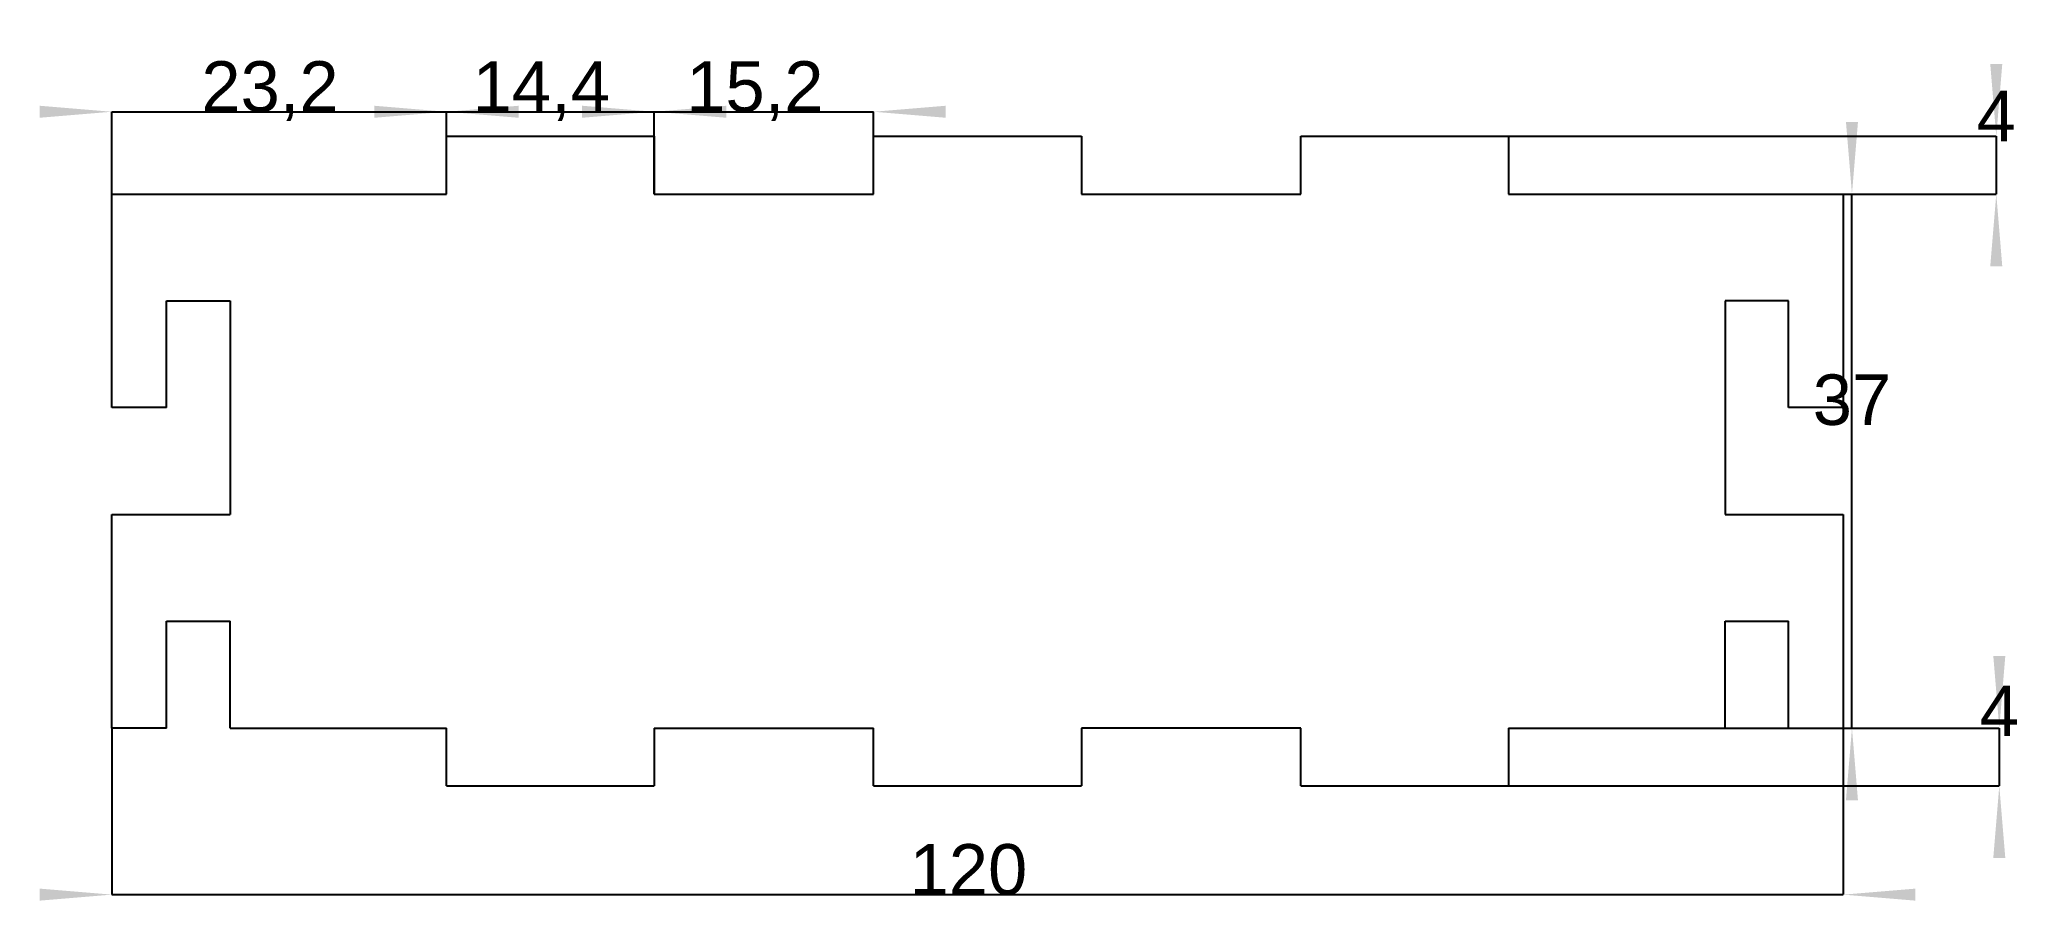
# Model space of a CAD drawing. Header units: millimetres. Extents: x 85 to 222, y 89 to 149.
import ezdxf
from ezdxf.enums import TextEntityAlignment as Align

# ---------------------------------------------------------------- set-up
doc = ezdxf.new("R2010")
doc.units = ezdxf.units.MM
doc.layers.get('0').update_dxf_attribs({"linetype": 'CONTINUOUS'})
for name, color, linetype in [('Dimension055', 7, 'CONTINUOUS'), ('Dimension056', 7, 'CONTINUOUS'), ('Dimension057', 7, 'CONTINUOUS'), ('Dimension058', 7, 'CONTINUOUS'), ('Dimension059', 7, 'CONTINUOUS'), ('Dimension060', 7, 'CONTINUOUS'), ('Dimension061', 7, 'CONTINUOUS'), ('View004', 7, 'CONTINUOUS')]:
    doc.layers.add(name, color=color, linetype=linetype)
doc.styles.get("Standard").update_dxf_attribs({"font": 'arial.ttf'})
doc.dimstyles.get("Standard").update_dxf_attribs({"dimscale": 0, "dimtxt": 2.5, "dimasz": 2.5, "dimexe": 1.25, "dimexo": 0.625, "dimtad": 1, "dimtxsty": 'STANDARD', "dimcen": 2.5, "dimazin": 3, "dimtfac": 1, "dimtmove": 0, "dimatfit": 3})

# ---------------------------------------------------------------- blocks, each defined once
blk = doc.blocks.new('*Dimension055')
at = {"color": 0}
for points in [[(84.7898, 144.615), (84.7898, 143.782), (89.7898, 144.198)], [(117.99, 144.615), (117.99, 143.782), (112.99, 144.198)]]:
    blk.add_solid(points, dxfattribs=at)
at = {"layer": 'Dimension055'}
for p, q in [((89.7898, 138.5), (89.7898, 144.198)), ((89.7898, 144.198), (112.99, 144.198)), ((112.99, 138.5), (112.99, 144.198))]:
    blk.add_line(p, q, dxfattribs=at)
blk.add_text('23,2', height=3.5, dxfattribs=at).set_placement((100.759, 144.198), align=Align.CENTER)
blk = doc.blocks.new('*Dimension056')
at = {"color": 0}
for points in [[(107.99, 144.615), (107.99, 143.782), (112.99, 144.198)], [(132.39, 144.615), (132.39, 143.782), (127.39, 144.198)]]:
    blk.add_solid(points, dxfattribs=at)
at = {"layer": 'Dimension056'}
for p, q in [((112.99, 142.5), (112.99, 144.198)), ((112.99, 144.198), (127.39, 144.198)), ((127.39, 142.5), (127.39, 144.198))]:
    blk.add_line(p, q, dxfattribs=at)
blk.add_text('14,4', height=3.5, dxfattribs=at).set_placement((119.559, 144.198), align=Align.CENTER)
blk = doc.blocks.new('*Dimension057')
at = {"color": 0}
for points in [[(122.39, 144.615), (122.39, 143.782), (127.39, 144.198)], [(147.59, 144.615), (147.59, 143.782), (142.59, 144.198)]]:
    blk.add_solid(points, dxfattribs=at)
at = {"layer": 'Dimension057'}
for p, q in [((127.39, 138.5), (127.39, 144.198)), ((127.39, 144.198), (142.59, 144.198)), ((142.59, 138.5), (142.59, 144.198))]:
    blk.add_line(p, q, dxfattribs=at)
blk.add_text('15,2', height=3.5, dxfattribs=at).set_placement((134.359, 144.198), align=Align.CENTER)
blk = doc.blocks.new('*Dimension058')
at = {"color": 0}
for points in [[(84.7898, 89.5443), (84.7898, 90.3776), (89.7898, 89.961)], [(214.79, 89.5443), (214.79, 90.3776), (209.79, 89.961)]]:
    blk.add_solid(points, dxfattribs=at)
at = {"layer": 'Dimension058'}
for p, q in [((89.7898, 101.5), (89.7898, 89.961)), ((209.79, 101.5), (209.79, 89.961)), ((89.7898, 89.961), (209.79, 89.961))]:
    blk.add_line(p, q, dxfattribs=at)
blk.add_text('120', height=3.5, dxfattribs=at).set_placement((149.159, 89.961), align=Align.CENTER)
blk = doc.blocks.new('*Dimension059')
at = {"color": 0}
for points in [[(210.805, 143.5), (209.972, 143.5), (210.389, 138.5)], [(210.805, 96.5), (209.972, 96.5), (210.389, 101.5)]]:
    blk.add_solid(points, dxfattribs=at)
at = {"layer": 'Dimension059'}
for p, q in [((209.79, 138.5), (210.389, 138.5)), ((210.389, 101.5), (210.389, 138.5)), ((209.79, 101.5), (210.389, 101.5))]:
    blk.add_line(p, q, dxfattribs=at)
blk.add_text('37', height=3.5, dxfattribs=at).set_placement((210.389, 122.5), align=Align.CENTER)
blk = doc.blocks.new('*Dimension060')
at = {"color": 0}
for points in [[(220.805, 147.5), (219.972, 147.5), (220.389, 142.5)], [(220.805, 133.5), (219.972, 133.5), (220.389, 138.5)]]:
    blk.add_solid(points, dxfattribs=at)
at = {"layer": 'Dimension060'}
for p, q in [((186.59, 142.5), (220.389, 142.5)), ((220.389, 142.5), (220.389, 138.5)), ((186.59, 138.5), (220.389, 138.5))]:
    blk.add_line(p, q, dxfattribs=at)
blk.add_text('4', height=3.5, dxfattribs=at).set_placement((220.389, 142.159), align=Align.CENTER)
blk = doc.blocks.new('*Dimension061')
at = {"color": 0}
for points in [[(221.015, 106.5), (220.182, 106.5), (220.599, 101.5)], [(221.015, 92.5), (220.182, 92.5), (220.599, 97.5)]]:
    blk.add_solid(points, dxfattribs=at)
at = {"layer": 'Dimension061'}
for p, q in [((186.59, 101.5), (220.599, 101.5)), ((220.599, 101.5), (220.599, 97.5)), ((186.59, 97.5), (220.599, 97.5))]:
    blk.add_line(p, q, dxfattribs=at)
blk.add_text('4', height=3.5, dxfattribs=at).set_placement((220.599, 100.949), align=Align.CENTER)

msp = doc.modelspace()

# ---------------------------------------------------------------- linework, layer by layer
at = {"layer": 'View004'}
for p, q in [((112.99, 138.5), (112.99, 142.5)), ((112.99, 142.5), (127.39, 142.5)), ((127.39, 142.5), (127.39, 138.5)), ((142.59, 138.5), (142.59, 142.5)), ((142.59, 142.5), (156.99, 142.5)), ((156.99, 142.5), (156.99, 138.5)), ((172.19, 138.5), (172.19, 142.5)), ((172.19, 142.5), (186.59, 142.5)), ((186.59, 142.5), (186.59, 138.5)), ((89.7898, 123.7), (89.7898, 138.5)), ((89.7898, 138.5), (112.99, 138.5)), ((127.39, 138.5), (142.59, 138.5)), ((156.99, 138.5), (172.19, 138.5)), ((186.59, 138.5), (209.79, 138.5)), ((209.79, 138.5), (209.79, 123.7)), ((93.5898, 131.1), (97.9898, 131.1)), ((93.5898, 123.7), (93.5898, 131.1)), ((97.9898, 131.1), (97.9898, 116.3)), ((205.99, 131.1), (201.59, 131.1)), ((201.59, 131.1), (201.59, 116.3)), ((205.99, 123.7), (205.99, 131.1)), ((93.5898, 123.7), (89.7898, 123.7)), ((209.79, 123.7), (205.99, 123.7)), ((89.7898, 101.5), (89.7898, 116.3)), ((89.7898, 116.3), (97.9898, 116.3)), ((201.59, 116.3), (209.79, 116.3)), ((209.79, 116.3), (209.79, 101.5)), ((93.5898, 101.5), (93.5898, 108.9)), ((93.5898, 108.9), (97.9898, 108.9)), ((97.9898, 101.5), (97.9898, 108.9)), ((201.59, 108.9), (205.99, 108.9)), ((201.59, 101.5), (201.59, 108.9)), ((205.99, 101.5), (205.99, 108.9)), ((93.5898, 101.5), (89.7898, 101.5)), ((97.9898, 101.5), (112.99, 101.5)), ((112.99, 97.5), (112.99, 101.5)), ((127.39, 101.5), (142.59, 101.5)), ((127.39, 101.5), (127.39, 97.5)), ((142.59, 97.5), (142.59, 101.5)), ((172.19, 101.5), (156.99, 101.5)), ((156.99, 101.5), (156.99, 97.5)), ((172.19, 97.5), (172.19, 101.5)), ((186.59, 101.5), (201.59, 101.5)), ((186.59, 101.5), (186.59, 97.5)), ((205.99, 101.5), (209.79, 101.5)), ((112.99, 97.5), (127.39, 97.5)), ((142.59, 97.5), (156.99, 97.5)), ((172.19, 97.5), (186.59, 97.5))]:
    msp.add_line(p, q, dxfattribs=at)

# ---------------------------------------------------------------- dimensions: what is measured, and where the dimension line sits
at = {"layer": 'Dimension055'}
dim = msp.add_linear_dim(base=(100.759, 144.198), p1=(89.7898, 138.5), p2=(112.99, 138.5), text='23,2', dimstyle='STANDARD', dxfattribs=at)
dim.commit()
dim.dimension.update_dxf_attribs({"geometry": '*Dimension055', "text_midpoint": (100.759, 149.198)})
at = {"layer": 'Dimension056'}
dim = msp.add_linear_dim(base=(119.559, 144.198), p1=(112.99, 142.5), p2=(127.39, 142.5), text='14,4', dimstyle='STANDARD', dxfattribs=at)
dim.commit()
dim.dimension.update_dxf_attribs({"geometry": '*Dimension056', "text_midpoint": (119.559, 149.198)})
at = {"layer": 'Dimension057'}
dim = msp.add_linear_dim(base=(134.359, 144.198), p1=(127.39, 138.5), p2=(142.59, 138.5), text='15,2', dimstyle='STANDARD', dxfattribs=at)
dim.commit()
dim.dimension.update_dxf_attribs({"geometry": '*Dimension057', "text_midpoint": (134.359, 149.198)})
at = {"layer": 'Dimension058'}
dim = msp.add_linear_dim(base=(149.159, 89.961), p1=(89.7898, 101.5), p2=(209.79, 101.5), text='120', dimstyle='STANDARD', dxfattribs=at)
dim.commit()
dim.dimension.update_dxf_attribs({"geometry": '*Dimension058', "text_midpoint": (149.159, 94.961)})
at = {"layer": 'Dimension059'}
dim = msp.add_linear_dim(base=(210.389, 122.5), p1=(209.79, 101.5), p2=(209.79, 138.5), angle=90, text='37', dimstyle='STANDARD', dxfattribs=at)
dim.commit()
dim.dimension.update_dxf_attribs({"geometry": '*Dimension059', "text_midpoint": (215.389, 122.5)})
at = {"layer": 'Dimension060'}
dim = msp.add_linear_dim(base=(220.389, 142.159), p1=(186.59, 142.5), p2=(186.59, 138.5), angle=90, text='4', dimstyle='STANDARD', dxfattribs=at)
dim.commit()
dim.dimension.update_dxf_attribs({"geometry": '*Dimension060', "text_midpoint": (215.389, 142.159)})
at = {"layer": 'Dimension061'}
dim = msp.add_linear_dim(base=(220.599, 100.949), p1=(186.59, 101.5), p2=(186.59, 97.5), angle=90, text='4', dimstyle='STANDARD', dxfattribs=at)
dim.commit()
dim.dimension.update_dxf_attribs({"geometry": '*Dimension061', "text_midpoint": (215.599, 100.949)})

doc.saveas('drawing.dxf')
